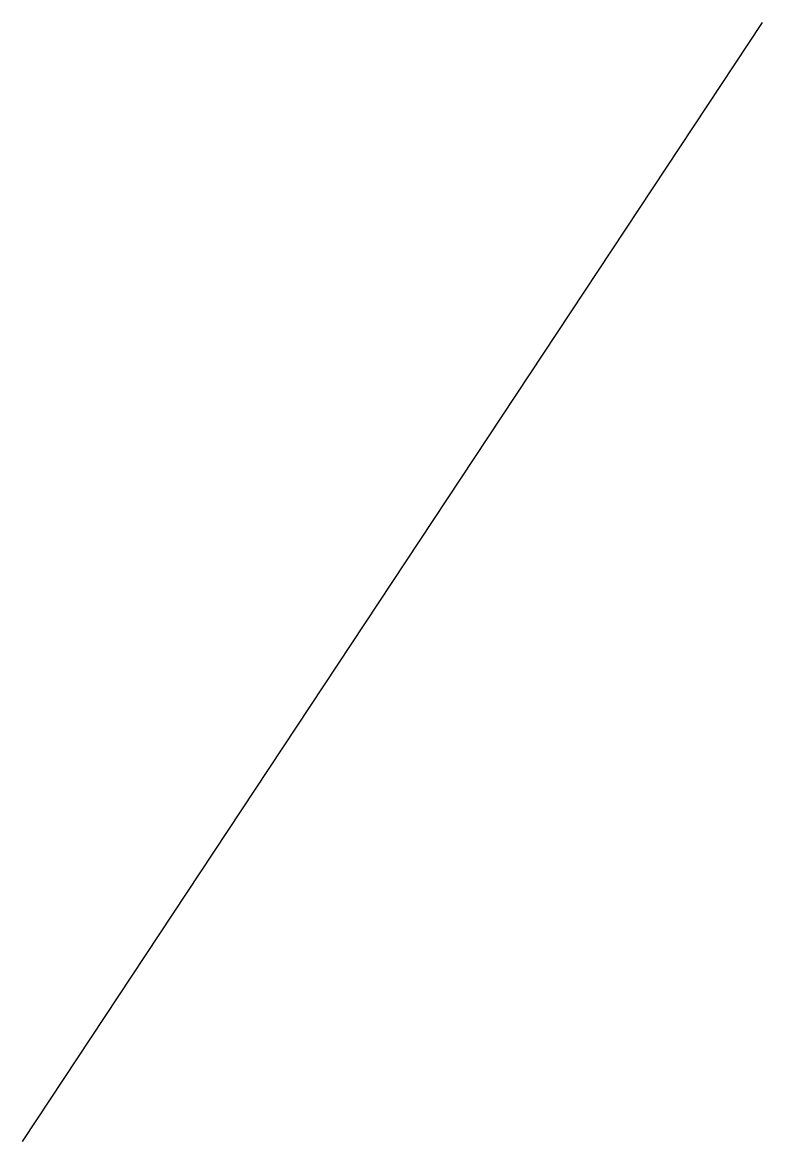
# Paper-space layout 'Layout1' of a CAD drawing. Extents: x 20 to 190, y 20 to 277.
import ezdxf

# ---------------------------------------------------------------- set-up
doc = ezdxf.new("R2010")
doc.units = 0
doc.header["$MEASUREMENT"] = 0

psp = doc.layouts.get("Layout1")

# ---------------------------------------------------------------- linework, layer by layer
psp.add_line((20, 20), (190, 277))

doc.saveas('drawing.dxf')
